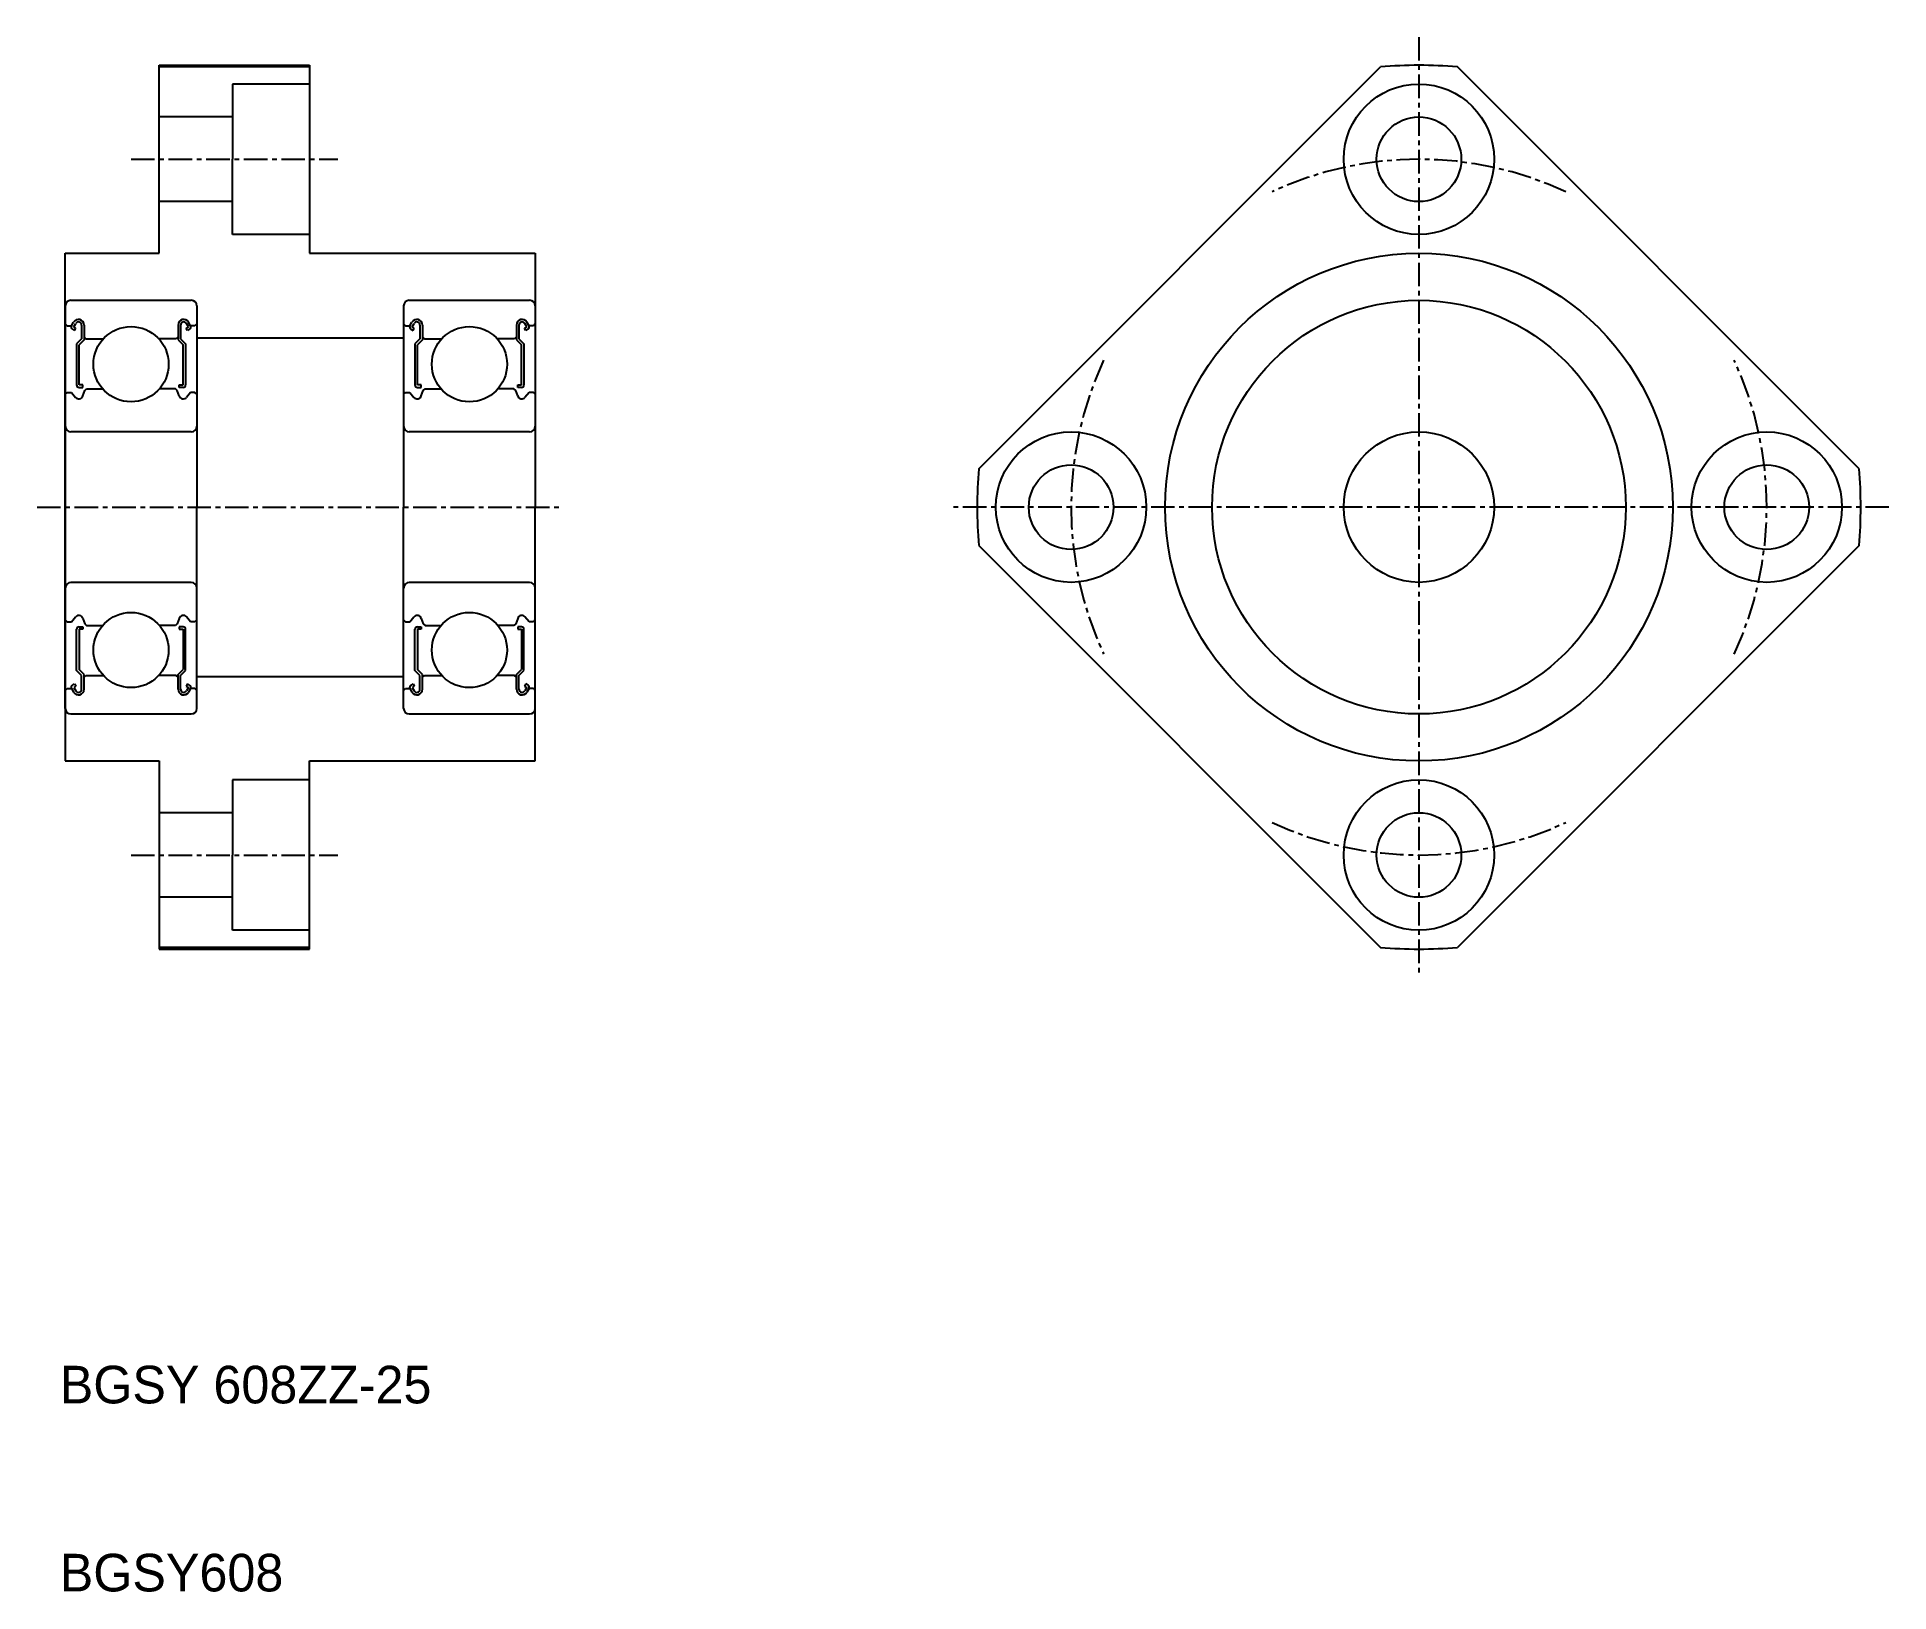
# Model space of a CAD drawing. Extents: x 163.1 to 261.6, y 79.5 to 162.2.
import ezdxf

# ---------------------------------------------------------------- set-up
doc = ezdxf.new("R2010")
doc.units = 0
doc.linetypes.add('CENTER', pattern=[2, 1.25, -0.25, 0.25, -0.25])
doc.linetypes.add('DASHED', pattern=[19.05, 12.7, -6.35])
doc.layers.get('0').update_dxf_attribs({"linetype": 'CONTINUOUS'})
doc.layers.add('CENTER', color=1, linetype='CENTER')

msp = doc.modelspace()

# ---------------------------------------------------------------- linework, layer by layer
for p, q in [((169.558, 160.679), (177.558, 160.679)), ((169.558, 150.679), (169.558, 160.679)), ((177.558, 160.59), (169.558, 160.59)), ((177.558, 160.679), (177.558, 150.679)), ((213.147, 139.224), (234.513, 160.59)), ((259.969, 139.224), (238.603, 160.59)), ((164.558, 137.179), (164.558, 150.679)), ((164.558, 150.679), (169.558, 150.679)), ((177.558, 150.679), (189.558, 150.679)), ((189.558, 150.679), (189.558, 137.179)), ((164.558, 147.879), (164.558, 137.179)), ((164.858, 148.179), (171.258, 148.179)), ((171.558, 147.879), (171.558, 137.179)), ((182.558, 147.879), (182.558, 137.179)), ((182.858, 148.179), (189.258, 148.179)), ((189.558, 147.879), (189.558, 137.179)), ((164.558, 146.929), (164.658, 146.829)), ((164.658, 146.829), (164.891, 146.829)), ((164.891, 146.829), (165, 147.013)), ((165.007, 146.762), (165.116, 146.946)), ((165.425, 146.864), (165.425, 146.129)), ((165.558, 146.864), (165.558, 146.074)), ((170.558, 146.864), (170.558, 146.074)), ((170.691, 146.864), (170.691, 146.129)), ((171.109, 146.762), (171.001, 146.946)), ((171.225, 146.829), (171.116, 147.013)), ((171.458, 146.829), (171.225, 146.829)), ((171.558, 146.929), (171.458, 146.829)), ((182.558, 146.929), (182.658, 146.829)), ((182.658, 146.829), (182.891, 146.829)), ((182.891, 146.829), (183, 147.013)), ((183.007, 146.762), (183.116, 146.946)), ((183.425, 146.864), (183.425, 146.129)), ((183.558, 146.864), (183.558, 146.074)), ((188.558, 146.864), (188.558, 146.074)), ((188.691, 146.864), (188.691, 146.129)), ((189.109, 146.762), (189.001, 146.946)), ((189.225, 146.829), (189.116, 147.013)), ((189.458, 146.829), (189.225, 146.829)), ((189.558, 146.929), (189.458, 146.829)), ((164.94, 146.647), (165.056, 146.58)), ((165.122, 146.696), (165.007, 146.762)), ((165.056, 146.58), (165.122, 146.696)), ((165.425, 146.129), (165.158, 145.863)), ((165.158, 145.863), (165.158, 143.678)), ((165.558, 146.074), (165.291, 145.807)), ((165.291, 143.677), (165.291, 145.807)), ((165.558, 146.229), (165.658, 146.129)), ((165.658, 146.129), (166.582, 146.129)), ((170.458, 146.129), (169.534, 146.129)), ((170.558, 146.229), (170.458, 146.129)), ((170.558, 146.074), (170.825, 145.807)), ((170.691, 146.129), (170.958, 145.863)), ((170.825, 143.677), (170.825, 145.807)), ((170.958, 145.863), (170.958, 143.678)), ((170.994, 146.696), (171.109, 146.762)), ((171.061, 146.58), (170.994, 146.696)), ((171.176, 146.647), (171.061, 146.58)), ((182.94, 146.647), (183.056, 146.58)), ((183.122, 146.696), (183.007, 146.762)), ((183.056, 146.58), (183.122, 146.696)), ((183.425, 146.129), (183.158, 145.863)), ((183.158, 145.863), (183.158, 143.678)), ((183.558, 146.074), (183.291, 145.807)), ((183.291, 143.677), (183.291, 145.807)), ((183.558, 146.229), (183.658, 146.129)), ((183.658, 146.129), (184.582, 146.129)), ((188.458, 146.129), (187.534, 146.129)), ((188.558, 146.229), (188.458, 146.129)), ((188.558, 146.074), (188.825, 145.807)), ((188.691, 146.129), (188.958, 145.863)), ((188.825, 143.677), (188.825, 145.807)), ((188.958, 145.863), (188.958, 143.678)), ((188.994, 146.696), (189.109, 146.762)), ((189.061, 146.58), (188.994, 146.696)), ((189.176, 146.647), (189.061, 146.58)), ((164.558, 143.179), (164.658, 143.279)), ((164.658, 143.279), (164.891, 143.279)), ((164.891, 143.279), (165.106, 143.017)), ((165.491, 143.678), (165.291, 143.678)), ((165.291, 143.544), (165.491, 143.544)), ((165.491, 143.544), (165.491, 143.677)), ((165.491, 143.096), (165.597, 143.385)), ((165.597, 143.385), (165.697, 143.479)), ((165.697, 143.479), (166.538, 143.479)), ((170.42, 143.479), (169.578, 143.479)), ((170.52, 143.385), (170.42, 143.479)), ((170.625, 143.096), (170.52, 143.385)), ((170.625, 143.678), (170.825, 143.678)), ((170.625, 143.544), (170.625, 143.677)), ((170.825, 143.544), (170.625, 143.544)), ((171.225, 143.279), (171.01, 143.017)), ((171.458, 143.279), (171.225, 143.279)), ((171.558, 143.179), (171.458, 143.279)), ((182.558, 143.179), (182.658, 143.279)), ((182.658, 143.279), (182.891, 143.279)), ((182.891, 143.279), (183.106, 143.017)), ((183.491, 143.678), (183.291, 143.678)), ((183.291, 143.544), (183.491, 143.544)), ((183.491, 143.544), (183.491, 143.677)), ((183.491, 143.096), (183.597, 143.385)), ((183.597, 143.385), (183.697, 143.479)), ((183.697, 143.479), (184.538, 143.479)), ((188.42, 143.479), (187.578, 143.479)), ((188.52, 143.385), (188.42, 143.479)), ((188.625, 143.096), (188.52, 143.385)), ((188.625, 143.678), (188.825, 143.678)), ((188.625, 143.544), (188.625, 143.677)), ((188.825, 143.544), (188.625, 143.544)), ((189.225, 143.279), (189.01, 143.017)), ((189.458, 143.279), (189.225, 143.279)), ((189.558, 143.179), (189.458, 143.279)), ((171.258, 141.179), (164.858, 141.179)), ((189.258, 141.179), (182.858, 141.179)), ((164.558, 137.179), (164.558, 123.679)), ((164.558, 126.479), (164.558, 137.179)), ((171.558, 126.479), (171.558, 137.179)), ((182.558, 126.479), (182.558, 137.179)), ((189.558, 123.679), (189.558, 137.179)), ((189.558, 126.479), (189.558, 137.179)), ((213.147, 135.134), (234.513, 113.768)), ((259.969, 135.134), (238.603, 113.768)), ((171.258, 133.179), (164.858, 133.179)), ((189.258, 133.179), (182.858, 133.179)), ((164.558, 131.179), (164.658, 131.079)), ((164.658, 131.079), (164.891, 131.079)), ((164.891, 131.079), (165.106, 131.342)), ((165.491, 131.263), (165.597, 130.973)), ((170.625, 131.263), (170.52, 130.973)), ((171.225, 131.079), (171.01, 131.342)), ((171.458, 131.079), (171.225, 131.079)), ((171.558, 131.179), (171.458, 131.079)), ((171.558, 131.829), (171.558, 131.829)), ((182.558, 131.179), (182.658, 131.079)), ((182.658, 131.079), (182.891, 131.079)), ((182.891, 131.079), (183.106, 131.342)), ((183.491, 131.263), (183.597, 130.973)), ((188.625, 131.263), (188.52, 130.973)), ((189.225, 131.079), (189.01, 131.342)), ((189.458, 131.079), (189.225, 131.079)), ((189.558, 131.179), (189.458, 131.079)), ((189.558, 131.829), (189.558, 131.829)), ((165.158, 128.496), (165.158, 130.681)), ((165.291, 130.814), (165.491, 130.814)), ((165.291, 130.681), (165.291, 128.551)), ((165.491, 130.681), (165.291, 130.681)), ((165.491, 130.814), (165.491, 130.681)), ((165.597, 130.973), (165.697, 130.879)), ((165.697, 130.879), (166.538, 130.879)), ((170.42, 130.879), (169.578, 130.879)), ((170.52, 130.973), (170.42, 130.879)), ((170.825, 130.814), (170.625, 130.814)), ((170.625, 130.814), (170.625, 130.681)), ((170.625, 130.681), (170.825, 130.681)), ((170.825, 130.681), (170.825, 128.551)), ((170.958, 128.496), (170.958, 130.681)), ((183.158, 128.496), (183.158, 130.681)), ((183.291, 130.814), (183.491, 130.814)), ((183.291, 130.681), (183.291, 128.551)), ((183.491, 130.681), (183.291, 130.681)), ((183.491, 130.814), (183.491, 130.681)), ((183.597, 130.973), (183.697, 130.879)), ((183.697, 130.879), (184.538, 130.879)), ((188.42, 130.879), (187.578, 130.879)), ((188.52, 130.973), (188.42, 130.879)), ((188.825, 130.814), (188.625, 130.814)), ((188.625, 130.814), (188.625, 130.681)), ((188.625, 130.681), (188.825, 130.681)), ((188.825, 130.681), (188.825, 128.551)), ((188.958, 128.496), (188.958, 130.681)), ((171.558, 129.154), (171.558, 129.154)), ((189.558, 129.154), (189.558, 129.154)), ((165.425, 128.229), (165.158, 128.496)), ((165.558, 128.284), (165.291, 128.551)), ((165.425, 127.495), (165.425, 128.229)), ((165.558, 127.495), (165.558, 128.284)), ((165.558, 128.129), (165.658, 128.229)), ((165.658, 128.229), (166.582, 128.229)), ((170.458, 128.229), (169.534, 128.229)), ((170.558, 128.129), (170.458, 128.229)), ((170.558, 128.284), (170.825, 128.551)), ((170.558, 127.495), (170.558, 128.284)), ((170.691, 128.229), (170.958, 128.496)), ((170.691, 127.495), (170.691, 128.229)), ((183.425, 128.229), (183.158, 128.496)), ((183.558, 128.284), (183.291, 128.551)), ((183.425, 127.495), (183.425, 128.229)), ((183.558, 127.495), (183.558, 128.284)), ((183.558, 128.129), (183.658, 128.229)), ((183.658, 128.229), (184.582, 128.229)), ((188.458, 128.229), (187.534, 128.229)), ((188.558, 128.129), (188.458, 128.229)), ((188.558, 128.284), (188.825, 128.551)), ((188.558, 127.495), (188.558, 128.284)), ((188.691, 128.229), (188.958, 128.496)), ((188.691, 127.495), (188.691, 128.229)), ((164.558, 127.429), (164.658, 127.529)), ((164.658, 127.529), (164.891, 127.529)), ((164.891, 127.529), (165, 127.345)), ((164.94, 127.711), (165.056, 127.778)), ((165.122, 127.663), (165.007, 127.596)), ((165.007, 127.596), (165.116, 127.412)), ((165.056, 127.778), (165.122, 127.663)), ((171.061, 127.778), (170.994, 127.663)), ((170.994, 127.663), (171.109, 127.596)), ((171.109, 127.596), (171.001, 127.412)), ((171.176, 127.711), (171.061, 127.778)), ((171.225, 127.529), (171.116, 127.345)), ((171.458, 127.529), (171.225, 127.529)), ((171.558, 127.429), (171.458, 127.529)), ((182.558, 127.429), (182.658, 127.529)), ((182.658, 127.529), (182.891, 127.529)), ((182.891, 127.529), (183, 127.345)), ((182.94, 127.711), (183.056, 127.778)), ((183.122, 127.663), (183.007, 127.596)), ((183.007, 127.596), (183.116, 127.412)), ((183.056, 127.778), (183.122, 127.663)), ((189.061, 127.778), (188.994, 127.663)), ((188.994, 127.663), (189.109, 127.596)), ((189.109, 127.596), (189.001, 127.412)), ((189.176, 127.711), (189.061, 127.778)), ((189.225, 127.529), (189.116, 127.345)), ((189.458, 127.529), (189.225, 127.529)), ((189.558, 127.429), (189.458, 127.529)), ((164.858, 126.179), (171.258, 126.179)), ((182.858, 126.179), (189.258, 126.179)), ((164.558, 123.679), (169.558, 123.679)), ((169.558, 123.679), (169.558, 113.679)), ((177.558, 113.679), (177.558, 123.679)), ((177.558, 123.679), (189.558, 123.679)), ((177.558, 113.768), (169.558, 113.768)), ((169.558, 113.679), (177.558, 113.679))]:
    msp.add_line(p, q)
at = {"color": 3, "linetype": 'DASHED'}
for p, q in [((177.558, 159.679), (173.458, 159.679)), ((173.458, 159.679), (173.458, 155.679)), ((173.458, 157.929), (169.558, 157.929)), ((173.458, 151.679), (173.458, 155.679)), ((173.458, 153.429), (169.558, 153.429)), ((177.558, 151.679), (173.458, 151.679)), ((173.458, 122.679), (173.458, 118.679)), ((177.558, 122.679), (173.458, 122.679)), ((173.458, 120.929), (169.558, 120.929)), ((173.458, 114.679), (173.458, 118.679)), ((173.458, 116.429), (169.558, 116.429)), ((177.558, 114.679), (173.458, 114.679))]:
    msp.add_line(p, q, dxfattribs=at)
at = {"color": 7, "linetype": 'CONTINUOUS'}
for p, q in [((171.558, 146.179), (182.558, 146.179)), ((171.558, 128.179), (182.558, 128.179))]:
    msp.add_line(p, q, dxfattribs=at)
for centre, radius in [((236.558, 155.679), 4), ((236.558, 155.679), 2.25), ((236.558, 137.179), 13.5), ((236.558, 137.179), 11), ((168.058, 144.779), 2), ((186.058, 144.779), 2), ((218.058, 137.179), 4), ((236.558, 137.179), 4), ((255.058, 137.179), 4), ((218.058, 137.179), 2.25), ((255.058, 137.179), 2.25), ((168.058, 129.579), 2), ((186.058, 129.579), 2), ((236.558, 118.679), 4), ((236.558, 118.679), 2.25)]:
    msp.add_circle(centre, radius)
for centre, radius, start, end in [((236.558, 137.179), 23.5, 85.00775, 94.99225), ((164.858, 147.879), 0.3, 90, 180), ((171.258, 147.879), 0.3, 0, 90), ((182.858, 147.879), 0.3, 90, 180), ((189.258, 147.879), 0.3, 0, 90), ((165.007, 146.762), 0.133, 149.9969, 240.00125), ((165.259, 146.864), 0.299, 0, 150.00017), ((165.259, 146.864), 0.166, 0, 150.00436), ((170.857, 146.864), 0.299, 29.99983, 180), ((170.857, 146.864), 0.166, 29.99564, 180), ((171.109, 146.762), 0.133, 299.99875, 30.0031), ((183.007, 146.762), 0.133, 149.9969, 240.00125), ((183.259, 146.864), 0.299, 0, 150.00017), ((183.259, 146.864), 0.166, 0, 150.00436), ((188.857, 146.864), 0.299, 29.99983, 180), ((188.857, 146.864), 0.166, 29.99564, 180), ((189.109, 146.762), 0.133, 299.99875, 30.0031), ((165.277, 143.16), 0.224, 220.00096, 343.1517), ((165.291, 143.678), 0.133, 180.00005, 270.00003), ((170.839, 143.16), 0.224, 196.8483, 319.99904), ((170.825, 143.678), 0.133, 269.99997, 359.99995), ((183.277, 143.16), 0.224, 220.00096, 343.1517), ((183.291, 143.678), 0.133, 180.00005, 270.00003), ((188.839, 143.16), 0.224, 196.8483, 319.99904), ((188.825, 143.678), 0.133, 269.99997, 359.99995), ((164.858, 141.479), 0.3, 180, 270), ((171.258, 141.479), 0.3, 270, 0), ((182.858, 141.479), 0.3, 180, 270), ((189.258, 141.479), 0.3, 270, 0), ((236.558, 137.179), 23.5, 175.00775, 184.99225), ((236.558, 137.179), 23.5, 355.00775, 4.99225), ((164.858, 132.879), 0.3, 90, 180), ((171.258, 132.879), 0.3, 0, 90), ((182.858, 132.879), 0.3, 90, 180), ((189.258, 132.879), 0.3, 0, 90), ((165.277, 131.198), 0.224, 16.8483, 139.99904), ((170.839, 131.198), 0.224, 40.00096, 163.1517), ((183.277, 131.198), 0.224, 16.8483, 139.99904), ((188.839, 131.198), 0.224, 40.00096, 163.1517), ((165.291, 130.681), 0.133, 89.99997, 179.99995), ((170.825, 130.681), 0.133, 0.00005, 90.00003), ((183.291, 130.681), 0.133, 89.99997, 179.99995), ((188.825, 130.681), 0.133, 0.00005, 90.00003), ((165.007, 127.596), 0.133, 119.99875, 210.0031), ((165.259, 127.495), 0.299, 209.99983, 0), ((165.259, 127.495), 0.166, 209.99564, 0), ((170.857, 127.495), 0.299, 180, 330.00017), ((170.857, 127.495), 0.166, 180, 330.00436), ((171.109, 127.596), 0.133, 329.9969, 60.00125), ((183.007, 127.596), 0.133, 119.99875, 210.0031), ((183.259, 127.495), 0.299, 209.99983, 0), ((183.259, 127.495), 0.166, 209.99564, 0), ((188.857, 127.495), 0.299, 180, 330.00017), ((188.857, 127.495), 0.166, 180, 330.00436), ((189.109, 127.596), 0.133, 329.9969, 60.00125), ((164.858, 126.479), 0.3, 180, 270), ((171.258, 126.479), 0.3, 270, 0), ((182.858, 126.479), 0.3, 180, 270), ((189.258, 126.479), 0.3, 270, 0), ((236.558, 137.179), 23.5, 265.00775, 274.99225)]:
    msp.add_arc(centre, radius, start, end)
at = {"layer": 'CENTER', "color": 1, "linetype": 'CENTER'}
for p, q in [((236.558, 162.179), (236.558, 112.179)), ((168.058, 155.679), (179.058, 155.679)), ((163.058, 137.179), (191.058, 137.179)), ((261.558, 137.179), (211.558, 137.179)), ((168.058, 118.679), (179.058, 118.679))]:
    msp.add_line(p, q, dxfattribs=at)
for start, end in [(65.02622, 114.97378), (155.02622, 204.97378), (335.02622, 24.97378), (245.02622, 294.97378)]:
    msp.add_arc((236.558, 137.179), 18.5, start, end, dxfattribs=at)

# ---------------------------------------------------------------- texts
for s, p in [('BGSY 608ZZ-25', (164.265, 89.516)), ('BGSY608', (164.265, 79.516))]:
    msp.add_text(s, height=2).set_placement(p)

doc.saveas('drawing.dxf')
